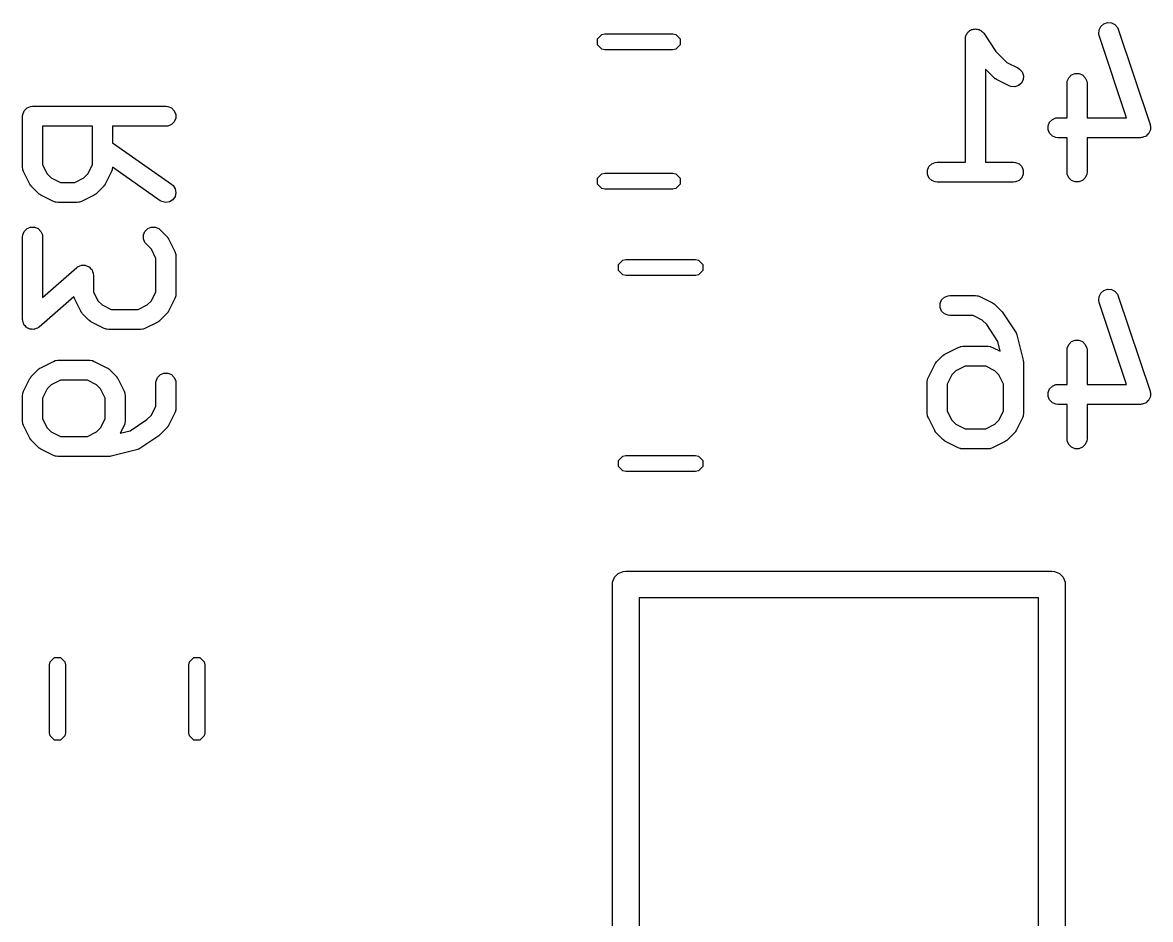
# Model space of a CAD drawing. Header units: inches. Extents: x 1.47 to 5.17, y -6.85 to -1.2.
# Drawn here: x 1.9835 to 2.3164, y -5.1992 to -4.9344 of the extents above; entities that cross this region are included whole.
import ezdxf

# ---------------------------------------------------------------- set-up
doc = ezdxf.new("R2010")
doc.units = ezdxf.units.IN
doc.header["$MEASUREMENT"] = 0
doc.layers.add('B.Silkscreen', color=31, linetype='CONTINUOUS', true_color=0xe8b2a7)

msp = doc.modelspace()

# ---------------------------------------------------------------- linework, layer by layer
at = {"layer": 'B.Silkscreen', "linetype": 'CONTINUOUS'}
for p, q in [((2.26226, -4.93753), (2.26247, -4.93732)), ((2.26247, -4.93732), (2.26263, -4.93708)), ((2.26263, -4.93708), (2.26287, -4.93692)), ((2.26287, -4.93692), (2.26308, -4.93671)), ((2.26308, -4.93671), (2.26335, -4.9366)), ((2.26335, -4.9366), (2.26359, -4.93644)), ((2.26359, -4.93644), (2.26387, -4.93638)), ((2.26387, -4.93638), (2.26414, -4.93627)), ((2.26414, -4.93627), (2.26443, -4.93627)), ((2.26443, -4.93627), (2.26472, -4.93621)), ((2.26472, -4.93621), (2.265, -4.93627)), ((2.265, -4.93627), (2.26529, -4.93627)), ((2.26529, -4.93627), (2.26556, -4.93638)), ((2.26556, -4.93638), (2.26585, -4.93644)), ((2.26585, -4.93644), (2.26609, -4.9366)), ((2.26609, -4.9366), (2.26636, -4.93671)), ((2.26636, -4.93671), (2.26656, -4.93692)), ((2.26656, -4.93692), (2.26681, -4.93708)), ((2.26681, -4.93708), (2.26717, -4.93752)), ((2.30116, -4.93766), (2.30124, -4.93651)), ((2.30124, -4.93651), (2.30175, -4.93548)), ((2.30175, -4.93548), (2.30262, -4.93473)), ((2.30262, -4.93473), (2.30372, -4.93436)), ((2.30372, -4.93436), (2.30487, -4.93444)), ((2.30487, -4.93444), (2.3059, -4.93496)), ((2.3059, -4.93496), (2.30665, -4.93583)), ((2.30665, -4.93583), (2.30689, -4.93636)), ((2.30689, -4.93636), (2.31626, -4.96448)), ((2.15314, -4.93916), (2.15442, -4.93788)), ((2.15314, -4.94096), (2.15314, -4.93916)), ((2.15442, -4.93788), (2.15533, -4.9377)), ((2.15533, -4.9377), (2.17538, -4.9377)), ((2.17538, -4.9377), (2.17629, -4.93788)), ((2.17629, -4.93788), (2.17757, -4.93916)), ((2.17757, -4.93916), (2.17757, -4.94096)), ((2.26176, -4.93916), (2.26182, -4.93859)), ((2.26176, -4.93917), (2.26176, -4.93916)), ((2.26176, -4.93916), (2.26176, -4.93916)), ((2.26176, -4.93916), (2.26176, -4.93916)), ((2.26176, -4.97558), (2.26176, -4.93917)), ((2.26182, -4.93859), (2.26193, -4.93832)), ((2.26193, -4.93832), (2.26199, -4.93803)), ((2.26199, -4.93803), (2.26215, -4.93779)), ((2.26215, -4.93779), (2.26226, -4.93753)), ((2.26717, -4.93752), (2.26717, -4.93753)), ((2.26717, -4.93753), (2.26717, -4.93753)), ((2.26717, -4.93753), (2.26717, -4.93753)), ((2.26717, -4.93753), (2.27076, -4.94291)), ((2.30129, -4.93823), (2.30116, -4.93766)), ((2.30936, -4.96246), (2.30129, -4.93823)), ((2.15442, -4.94224), (2.15314, -4.94096)), ((2.15533, -4.94242), (2.15442, -4.94224)), ((2.17538, -4.94242), (2.15533, -4.94242)), ((2.17629, -4.94224), (2.17538, -4.94242)), ((2.17757, -4.94096), (2.17629, -4.94224)), ((2.27076, -4.94291), (2.27397, -4.94611)), ((2.27397, -4.94611), (2.27729, -4.94777)), ((2.27013, -4.95063), (2.26767, -4.94817)), ((2.26767, -4.94817), (2.26767, -4.97558)), ((2.27035, -4.95081), (2.27013, -4.95063)), ((2.27729, -4.94777), (2.27778, -4.94808)), ((2.27778, -4.94808), (2.27853, -4.94895)), ((2.27853, -4.94895), (2.2789, -4.95005)), ((2.2789, -4.95005), (2.27881, -4.95119)), ((2.29182, -4.95171), (2.29226, -4.95065)), ((2.29226, -4.95065), (2.29307, -4.94983)), ((2.29307, -4.94983), (2.29414, -4.94939)), ((2.29414, -4.94939), (2.29529, -4.94939)), ((2.29529, -4.94939), (2.29635, -4.94983)), ((2.29635, -4.94983), (2.29717, -4.95065)), ((2.29717, -4.95065), (2.29761, -4.95171)), ((2.27041, -4.95087), (2.27035, -4.95081)), ((2.27049, -4.95093), (2.27041, -4.95087)), ((2.27058, -4.951), (2.27049, -4.95093)), ((2.27065, -4.95102), (2.27058, -4.951)), ((2.2709, -4.95118), (2.27065, -4.95102)), ((2.27464, -4.95306), (2.2709, -4.95118)), ((2.27519, -4.95326), (2.27464, -4.95306)), ((2.27633, -4.95334), (2.27519, -4.95326)), ((2.27743, -4.95298), (2.27633, -4.95334)), ((2.2783, -4.95223), (2.27743, -4.95298)), ((2.27881, -4.95119), (2.2783, -4.95223)), ((2.29176, -4.95229), (2.29182, -4.95171)), ((2.29176, -4.96246), (2.29176, -4.95229)), ((2.29761, -4.95171), (2.29767, -4.95229)), ((2.29767, -4.95229), (2.29767, -4.96246)), ((1.98351, -4.96146), (1.98396, -4.9604)), ((1.98396, -4.9604), (1.98477, -4.95958)), ((1.98477, -4.95958), (1.98583, -4.95914)), ((1.98583, -4.95914), (1.98641, -4.95908)), ((1.98641, -4.95908), (2.02578, -4.95908)), ((2.02578, -4.95908), (2.02636, -4.95914)), ((2.02636, -4.95914), (2.02742, -4.95958)), ((2.02742, -4.95958), (2.02824, -4.9604)), ((2.02824, -4.9604), (2.02868, -4.96146)), ((1.98346, -4.96204), (1.98351, -4.96146)), ((1.98346, -4.97703), (1.98346, -4.96204)), ((2.02824, -4.96368), (2.02742, -4.96449)), ((2.02868, -4.96261), (2.02824, -4.96368)), ((2.02868, -4.96146), (2.02868, -4.96261)), ((2.28619, -4.96484), (2.28663, -4.96377)), ((2.28663, -4.96377), (2.28745, -4.96296)), ((2.28745, -4.96296), (2.28851, -4.96252)), ((2.28851, -4.96252), (2.28909, -4.96246)), ((2.28909, -4.96246), (2.29176, -4.96246)), ((2.29767, -4.96246), (2.30936, -4.96246)), ((2.00408, -4.96499), (1.98936, -4.96499)), ((1.98936, -4.96499), (1.98936, -4.97634)), ((2.00408, -4.97634), (2.00408, -4.96499)), ((2.02578, -4.96499), (2.00999, -4.96499)), ((2.00999, -4.96499), (2.00999, -4.96987)), ((2.02636, -4.96493), (2.02578, -4.96499)), ((2.02742, -4.96449), (2.02636, -4.96493)), ((2.28619, -4.96599), (2.28619, -4.96484)), ((2.28663, -4.96705), (2.28619, -4.96599)), ((2.28745, -4.96787), (2.28663, -4.96705)), ((2.31579, -4.96722), (2.31544, -4.96753)), ((2.31584, -4.96713), (2.31579, -4.96722)), ((2.31592, -4.96705), (2.31584, -4.96713)), ((2.3161, -4.96662), (2.31592, -4.96705)), ((2.31631, -4.96619), (2.3161, -4.96662)), ((2.31626, -4.96448), (2.31633, -4.96476)), ((2.31632, -4.96609), (2.31631, -4.96619)), ((2.31636, -4.96599), (2.31632, -4.96609)), ((2.31633, -4.96476), (2.31636, -4.96484)), ((2.31636, -4.96484), (2.31636, -4.9649)), ((2.31636, -4.9649), (2.31639, -4.96504)), ((2.31639, -4.96504), (2.31636, -4.96552)), ((2.31636, -4.96552), (2.31636, -4.96599)), ((2.00999, -4.96987), (2.02747, -4.98211)), ((2.28851, -4.96831), (2.28745, -4.96787)), ((2.28909, -4.96837), (2.28851, -4.96831)), ((2.29176, -4.96837), (2.28909, -4.96837)), ((2.29176, -4.97854), (2.29176, -4.96837)), ((2.31346, -4.96837), (2.29767, -4.96837)), ((2.29767, -4.96837), (2.29767, -4.97854)), ((2.31375, -4.96834), (2.31346, -4.96837)), ((2.31383, -4.96834), (2.31375, -4.96834)), ((2.31389, -4.96832), (2.31383, -4.96834)), ((2.31404, -4.96831), (2.31389, -4.96832)), ((2.31447, -4.96813), (2.31404, -4.96831)), ((2.31492, -4.96798), (2.31447, -4.96813)), ((2.315, -4.96791), (2.31492, -4.96798)), ((2.3151, -4.96787), (2.315, -4.96791)), ((2.31544, -4.96753), (2.3151, -4.96787)), ((1.98351, -4.97761), (1.98346, -4.97703)), ((1.98936, -4.97634), (1.99071, -4.97903)), ((2.00273, -4.97903), (2.00408, -4.97634)), ((2.00998, -4.97708), (2.00993, -4.97761)), ((2.02409, -4.98695), (2.00998, -4.97708)), ((2.25057, -4.97796), (2.25101, -4.9769)), ((2.25101, -4.9769), (2.25183, -4.97608)), ((2.25183, -4.97608), (2.25289, -4.97564)), ((2.25289, -4.97564), (2.25347, -4.97558)), ((2.25347, -4.97558), (2.26176, -4.97558)), ((2.26767, -4.97558), (2.27597, -4.97558)), ((2.27597, -4.97558), (2.27654, -4.97564)), ((2.27654, -4.97564), (2.27761, -4.97608)), ((2.27761, -4.97608), (2.27842, -4.9769)), ((2.27842, -4.9769), (2.27886, -4.97796)), ((1.98355, -4.97771), (1.98351, -4.97761)), ((1.98356, -4.97781), (1.98355, -4.97771)), ((1.98377, -4.97835), (1.98356, -4.97781)), ((1.98564, -4.9821), (1.98377, -4.97835)), ((1.99071, -4.97903), (1.99191, -4.98023)), ((1.99191, -4.98023), (1.99461, -4.98158)), ((1.99884, -4.98158), (2.00153, -4.98023)), ((2.00153, -4.98023), (2.00273, -4.97903)), ((2.00967, -4.97835), (2.0078, -4.9821)), ((2.00988, -4.97781), (2.00967, -4.97835)), ((2.00989, -4.97771), (2.00988, -4.97781)), ((2.00993, -4.97761), (2.00989, -4.97771)), ((2.15314, -4.9803), (2.15442, -4.97902)), ((2.15314, -4.9821), (2.15314, -4.9803)), ((2.15442, -4.97902), (2.15533, -4.97884)), ((2.15533, -4.97884), (2.17538, -4.97884)), ((2.17538, -4.97884), (2.17629, -4.97902)), ((2.17629, -4.97902), (2.17757, -4.9803)), ((2.17757, -4.9803), (2.17757, -4.9821)), ((2.25057, -4.97911), (2.25057, -4.97796)), ((2.25101, -4.98018), (2.25057, -4.97911)), ((2.25183, -4.98099), (2.25101, -4.98018)), ((2.27842, -4.98018), (2.27761, -4.98099)), ((2.27886, -4.97911), (2.27842, -4.98018)), ((2.27886, -4.97796), (2.27886, -4.97911)), ((2.29182, -4.97911), (2.29176, -4.97854)), ((2.29226, -4.98018), (2.29182, -4.97911)), ((2.29307, -4.98099), (2.29226, -4.98018)), ((2.29717, -4.98018), (2.29635, -4.98099)), ((2.29761, -4.97911), (2.29717, -4.98018)), ((2.29767, -4.97854), (2.29761, -4.97911)), ((1.9858, -4.98235), (1.98564, -4.9821)), ((1.98583, -4.98242), (1.9858, -4.98235)), ((1.9859, -4.98251), (1.98583, -4.98242)), ((1.98595, -4.98259), (1.9859, -4.98251)), ((1.98601, -4.98265), (1.98595, -4.98259)), ((1.9862, -4.98287), (1.98601, -4.98265)), ((1.98807, -4.98475), (1.9862, -4.98287)), ((1.99461, -4.98158), (1.99884, -4.98158)), ((2.00725, -4.98287), (2.00537, -4.98475)), ((2.00743, -4.98265), (2.00725, -4.98287)), ((2.00749, -4.98259), (2.00743, -4.98265)), ((2.00755, -4.98251), (2.00749, -4.98259)), ((2.00761, -4.98242), (2.00755, -4.98251)), ((2.00764, -4.98235), (2.00761, -4.98242)), ((2.0078, -4.9821), (2.00764, -4.98235)), ((2.02747, -4.98211), (2.02791, -4.98249)), ((2.02791, -4.98249), (2.02853, -4.98346)), ((2.02853, -4.98346), (2.02873, -4.9846)), ((2.15442, -4.98338), (2.15314, -4.9821)), ((2.15533, -4.98356), (2.15442, -4.98338)), ((2.17538, -4.98356), (2.15533, -4.98356)), ((2.17629, -4.98338), (2.17538, -4.98356)), ((2.17757, -4.9821), (2.17629, -4.98338)), ((2.25289, -4.98143), (2.25183, -4.98099)), ((2.25347, -4.98149), (2.25289, -4.98143)), ((2.27597, -4.98149), (2.25347, -4.98149)), ((2.27654, -4.98143), (2.27597, -4.98149)), ((2.27761, -4.98099), (2.27654, -4.98143)), ((2.29414, -4.98143), (2.29307, -4.98099)), ((2.29529, -4.98143), (2.29414, -4.98143)), ((2.29635, -4.98099), (2.29529, -4.98143)), ((1.9883, -4.98493), (1.98807, -4.98475)), ((1.98835, -4.98499), (1.9883, -4.98493)), ((1.98844, -4.98505), (1.98835, -4.98499)), ((1.98852, -4.98511), (1.98844, -4.98505)), ((1.98859, -4.98514), (1.98852, -4.98511)), ((1.98884, -4.9853), (1.98859, -4.98514)), ((1.99259, -4.98717), (1.98884, -4.9853)), ((1.99313, -4.98738), (1.99259, -4.98717)), ((2.00085, -4.98717), (2.00031, -4.98738)), ((2.0046, -4.9853), (2.00085, -4.98717)), ((2.00485, -4.98514), (2.0046, -4.9853)), ((2.00492, -4.98511), (2.00485, -4.98514)), ((2.005, -4.98505), (2.00492, -4.98511)), ((2.00509, -4.98499), (2.005, -4.98505)), ((2.00514, -4.98493), (2.00509, -4.98499)), ((2.00537, -4.98475), (2.00514, -4.98493)), ((2.02459, -4.98724), (2.02409, -4.98695)), ((2.02572, -4.98749), (2.02459, -4.98724)), ((2.02685, -4.98728), (2.02572, -4.98749)), ((2.02782, -4.98667), (2.02685, -4.98728)), ((2.02848, -4.98572), (2.02782, -4.98667)), ((2.02873, -4.9846), (2.02848, -4.98572)), ((1.99324, -4.98739), (1.99313, -4.98738)), ((1.99333, -4.98743), (1.99324, -4.98739)), ((1.99391, -4.98749), (1.99333, -4.98743)), ((1.99953, -4.98749), (1.99391, -4.98749)), ((2.00011, -4.98743), (1.99953, -4.98749)), ((2.00021, -4.98739), (2.00011, -4.98743)), ((2.00031, -4.98738), (2.00021, -4.98739)), ((1.98346, -4.99766), (1.98351, -4.99708)), ((1.98351, -4.99708), (1.98396, -4.99602)), ((1.98396, -4.99602), (1.98477, -4.9952)), ((1.98477, -4.9952), (1.98583, -4.99476)), ((1.98583, -4.99476), (1.98699, -4.99476)), ((1.98699, -4.99476), (1.98805, -4.9952)), ((1.98805, -4.9952), (1.98887, -4.99602)), ((1.98887, -4.99602), (1.98931, -4.99708)), ((1.98931, -4.99708), (1.98936, -4.99766)), ((2.01913, -4.99708), (2.01958, -4.99602)), ((2.01913, -4.99823), (2.01913, -4.99708)), ((2.01958, -4.99602), (2.02039, -4.9952)), ((2.02039, -4.9952), (2.02145, -4.99476)), ((2.02145, -4.99476), (2.02261, -4.99476)), ((2.02261, -4.99476), (2.02367, -4.9952)), ((2.02367, -4.9952), (2.02412, -4.99557)), ((2.02412, -4.99557), (2.02599, -4.99744)), ((1.98346, -5.02203), (1.98346, -4.99766)), ((1.98936, -4.99766), (1.98936, -5.01552)), ((2.01958, -4.9993), (2.01913, -4.99823)), ((2.01994, -4.99974), (2.01958, -4.9993)), ((2.02148, -5.00128), (2.01994, -4.99974)), ((2.02599, -4.99744), (2.02618, -4.99767)), ((2.02618, -4.99767), (2.02624, -4.99772)), ((2.02624, -4.99772), (2.02629, -4.99781)), ((2.02629, -4.99781), (2.02636, -4.99789)), ((2.02636, -4.99789), (2.02639, -4.99796)), ((2.02639, -4.99796), (2.02655, -4.99821)), ((2.02655, -4.99821), (2.02842, -5.00196)), ((2.02283, -5.00398), (2.02148, -5.00128)), ((2.02283, -5.01383), (2.02283, -5.00398)), ((2.02842, -5.00196), (2.02863, -5.0025)), ((2.02863, -5.0025), (2.02864, -5.00261)), ((2.02864, -5.00261), (2.02868, -5.0027)), ((2.02868, -5.0027), (2.02873, -5.00328)), ((2.02873, -5.00328), (2.02873, -5.01453)), ((1.98936, -5.01552), (1.99946, -5.00668)), ((1.99946, -5.00668), (1.99971, -5.0065)), ((1.99971, -5.0065), (1.99977, -5.00645)), ((1.99977, -5.00645), (1.99982, -5.00643)), ((1.99982, -5.00643), (1.99993, -5.00635)), ((1.99993, -5.00635), (2.00039, -5.00619)), ((2.00039, -5.00619), (2.00083, -5.00601)), ((2.00083, -5.00601), (2.00093, -5.00601)), ((2.00093, -5.00601), (2.00103, -5.00598)), ((2.00103, -5.00598), (2.0015, -5.00601)), ((2.0015, -5.00601), (2.00198, -5.00601)), ((2.00198, -5.00601), (2.00208, -5.00605)), ((2.00208, -5.00605), (2.00218, -5.00605)), ((2.00218, -5.00605), (2.00261, -5.00627)), ((2.00261, -5.00627), (2.00305, -5.00645)), ((2.00305, -5.00645), (2.00312, -5.00652)), ((2.00312, -5.00652), (2.00321, -5.00656)), ((2.00321, -5.00656), (2.00352, -5.00693)), ((2.00352, -5.00693), (2.00386, -5.00726)), ((2.00386, -5.00726), (2.0039, -5.00736)), ((2.15934, -5.00579), (2.16062, -5.00451)), ((2.15934, -5.0076), (2.15934, -5.00579)), ((2.16062, -5.00451), (2.16153, -5.00433)), ((2.16153, -5.00433), (2.1821, -5.00433)), ((2.1821, -5.00433), (2.183, -5.00451)), ((2.183, -5.00451), (2.18428, -5.00579)), ((2.18428, -5.00579), (2.18428, -5.0076)), ((2.0039, -5.00736), (2.00397, -5.00743)), ((2.00397, -5.00743), (2.00412, -5.00789)), ((2.00412, -5.00789), (2.0043, -5.00833)), ((2.0043, -5.00833), (2.00432, -5.00847)), ((2.00432, -5.00847), (2.00434, -5.00852)), ((2.00434, -5.00852), (2.00433, -5.0086)), ((2.00433, -5.0086), (2.00436, -5.00891)), ((2.00436, -5.00891), (2.00436, -5.01383)), ((2.16062, -5.00888), (2.15934, -5.0076)), ((2.16153, -5.00906), (2.16062, -5.00888)), ((2.1821, -5.00906), (2.16153, -5.00906)), ((2.183, -5.00888), (2.1821, -5.00906)), ((2.18428, -5.0076), (2.183, -5.00888)), ((2.00436, -5.01383), (2.00571, -5.01653)), ((2.02148, -5.01653), (2.02283, -5.01383)), ((2.30175, -5.01422), (2.30262, -5.01347)), ((2.30262, -5.01347), (2.30372, -5.0131)), ((2.30372, -5.0131), (2.30487, -5.01318)), ((2.30487, -5.01318), (2.3059, -5.0137)), ((2.3059, -5.0137), (2.30665, -5.01457)), ((1.99856, -5.01532), (1.98835, -5.02425)), ((1.99877, -5.01585), (1.99856, -5.01532)), ((2.00064, -5.0196), (1.99877, -5.01585)), ((2.00571, -5.01653), (2.00691, -5.01773)), ((2.02028, -5.01773), (2.02148, -5.01653)), ((2.02842, -5.01585), (2.02655, -5.0196)), ((2.02863, -5.01531), (2.02842, -5.01585)), ((2.02864, -5.0152), (2.02863, -5.01531)), ((2.02868, -5.01511), (2.02864, -5.0152)), ((2.02873, -5.01453), (2.02868, -5.01511)), ((2.25432, -5.01733), (2.25476, -5.01627)), ((2.25476, -5.01627), (2.25558, -5.01545)), ((2.25558, -5.01545), (2.25664, -5.01501)), ((2.25664, -5.01501), (2.25722, -5.01495)), ((2.25722, -5.01495), (2.26472, -5.01495)), ((2.26472, -5.01495), (2.26529, -5.01501)), ((2.26529, -5.01501), (2.26539, -5.01505)), ((2.26539, -5.01505), (2.2655, -5.01506)), ((2.2655, -5.01506), (2.26604, -5.01527)), ((2.26604, -5.01527), (2.26979, -5.01714)), ((2.26979, -5.01714), (2.27003, -5.0173)), ((2.27003, -5.0173), (2.27011, -5.01733)), ((2.30116, -5.0164), (2.30124, -5.01525)), ((2.30129, -5.01697), (2.30116, -5.0164)), ((2.30124, -5.01525), (2.30175, -5.01422)), ((2.30936, -5.0412), (2.30129, -5.01697)), ((2.30665, -5.01457), (2.30689, -5.0151)), ((2.30689, -5.0151), (2.31626, -5.04322)), ((2.0008, -5.01985), (2.00064, -5.0196)), ((2.00083, -5.01992), (2.0008, -5.01985)), ((2.00089, -5.02), (2.00083, -5.01992)), ((2.00095, -5.02009), (2.00089, -5.02)), ((2.00101, -5.02014), (2.00095, -5.02009)), ((2.0012, -5.02037), (2.00101, -5.02014)), ((2.00307, -5.02224), (2.0012, -5.02037)), ((2.00691, -5.01773), (2.0096, -5.01908)), ((2.0096, -5.01908), (2.01758, -5.01908)), ((2.01758, -5.01908), (2.02028, -5.01773)), ((2.02599, -5.02037), (2.02412, -5.02224)), ((2.02618, -5.02014), (2.02599, -5.02037)), ((2.02624, -5.02009), (2.02618, -5.02014)), ((2.02629, -5.02), (2.02624, -5.02009)), ((2.02636, -5.01992), (2.02629, -5.02)), ((2.02639, -5.01985), (2.02636, -5.01992)), ((2.02655, -5.0196), (2.02639, -5.01985)), ((2.25432, -5.01848), (2.25432, -5.01733)), ((2.25476, -5.01955), (2.25432, -5.01848)), ((2.25558, -5.02036), (2.25476, -5.01955)), ((2.25664, -5.0208), (2.25558, -5.02036)), ((2.27011, -5.01733), (2.27019, -5.01739)), ((2.27019, -5.01739), (2.27028, -5.01745)), ((2.27028, -5.01745), (2.27033, -5.01751)), ((2.27033, -5.01751), (2.27055, -5.01769)), ((2.27055, -5.01769), (2.27243, -5.01957)), ((2.27243, -5.01957), (2.27243, -5.01957)), ((2.27243, -5.01957), (2.27243, -5.01957)), ((2.27243, -5.01957), (2.27262, -5.0198)), ((2.27262, -5.0198), (2.2728, -5.02002)), ((2.2728, -5.02002), (2.2728, -5.02002)), ((2.2728, -5.02002), (2.2728, -5.02002)), ((2.2728, -5.02002), (2.27655, -5.02564)), ((1.98349, -5.02233), (1.98346, -5.02203)), ((1.98348, -5.02241), (1.98349, -5.02233)), ((1.9835, -5.02246), (1.98348, -5.02241)), ((1.98351, -5.0226), (1.9835, -5.02246)), ((1.9837, -5.02305), (1.98351, -5.0226)), ((1.98385, -5.0235), (1.9837, -5.02305)), ((1.98392, -5.02358), (1.98385, -5.0235)), ((1.98396, -5.02367), (1.98392, -5.02358)), ((1.98429, -5.02401), (1.98396, -5.02367)), ((2.0033, -5.02243), (2.00307, -5.02224)), ((2.00335, -5.02249), (2.0033, -5.02243)), ((2.00344, -5.02254), (2.00335, -5.02249)), ((2.00352, -5.02261), (2.00344, -5.02254)), ((2.00359, -5.02264), (2.00352, -5.02261)), ((2.00384, -5.02279), (2.00359, -5.02264)), ((2.00759, -5.02467), (2.00384, -5.02279)), ((2.02335, -5.02279), (2.0196, -5.02467)), ((2.0236, -5.02264), (2.02335, -5.02279)), ((2.02367, -5.02261), (2.0236, -5.02264)), ((2.02375, -5.02254), (2.02367, -5.02261)), ((2.02384, -5.02249), (2.02375, -5.02254)), ((2.02389, -5.02243), (2.02384, -5.02249)), ((2.02412, -5.02224), (2.02389, -5.02243)), ((2.25722, -5.02086), (2.25664, -5.0208)), ((2.26402, -5.02086), (2.25722, -5.02086)), ((2.26672, -5.02221), (2.26402, -5.02086)), ((2.26805, -5.02354), (2.26672, -5.02221)), ((2.27135, -5.02849), (2.26805, -5.02354)), ((1.98461, -5.02437), (1.98429, -5.02401)), ((1.9847, -5.02441), (1.98461, -5.02437)), ((1.98477, -5.02448), (1.9847, -5.02441)), ((1.98521, -5.02467), (1.98477, -5.02448)), ((1.98564, -5.02488), (1.98521, -5.02467)), ((1.98574, -5.02489), (1.98564, -5.02488)), ((1.98583, -5.02492), (1.98574, -5.02489)), ((1.98631, -5.02492), (1.98583, -5.02492)), ((1.98679, -5.02496), (1.98631, -5.02492)), ((1.98689, -5.02492), (1.98679, -5.02496)), ((1.98699, -5.02492), (1.98689, -5.02492)), ((1.98743, -5.02474), (1.98699, -5.02492)), ((1.98788, -5.02459), (1.98743, -5.02474)), ((1.988, -5.02451), (1.98788, -5.02459)), ((1.98805, -5.02448), (1.988, -5.02451)), ((1.98811, -5.02443), (1.98805, -5.02448)), ((1.98835, -5.02425), (1.98811, -5.02443)), ((2.00813, -5.02488), (2.00759, -5.02467)), ((2.00823, -5.02488), (2.00813, -5.02488)), ((2.00833, -5.02492), (2.00823, -5.02488)), ((2.00891, -5.02498), (2.00833, -5.02492)), ((2.01828, -5.02498), (2.00891, -5.02498)), ((2.01886, -5.02492), (2.01828, -5.02498)), ((2.01896, -5.02488), (2.01886, -5.02492)), ((2.01906, -5.02488), (2.01896, -5.02488)), ((2.0196, -5.02467), (2.01906, -5.02488)), ((2.27655, -5.02564), (2.27672, -5.02596)), ((2.27672, -5.02596), (2.27676, -5.02602)), ((2.27676, -5.02602), (2.27679, -5.02609)), ((2.27679, -5.02609), (2.27682, -5.02615)), ((2.27682, -5.02615), (2.27683, -5.02622)), ((2.27683, -5.02622), (2.27696, -5.02656)), ((2.27696, -5.02656), (2.27883, -5.03406)), ((2.2559, -5.03214), (2.25965, -5.03026)), ((2.25965, -5.03026), (2.26019, -5.03006)), ((2.26019, -5.03006), (2.26029, -5.03005)), ((2.26029, -5.03005), (2.26039, -5.03001)), ((2.26039, -5.03001), (2.26097, -5.02995)), ((2.26097, -5.02995), (2.26847, -5.02995)), ((2.26847, -5.02995), (2.26904, -5.03001)), ((2.26904, -5.03001), (2.26914, -5.03005)), ((2.26914, -5.03005), (2.26925, -5.03006)), ((2.26925, -5.03006), (2.26979, -5.03026)), ((2.26979, -5.03026), (2.27208, -5.03141)), ((2.27208, -5.03141), (2.27135, -5.02849)), ((2.29176, -5.03103), (2.29182, -5.03045)), ((2.29182, -5.03045), (2.29226, -5.02939)), ((2.29226, -5.02939), (2.29307, -5.02857)), ((2.29307, -5.02857), (2.29414, -5.02813)), ((2.29414, -5.02813), (2.29529, -5.02813)), ((2.29529, -5.02813), (2.29635, -5.02857)), ((2.29635, -5.02857), (2.29717, -5.02939)), ((2.29717, -5.02939), (2.29761, -5.03045)), ((2.29761, -5.03045), (2.29767, -5.03103)), ((2.25326, -5.03457), (2.25513, -5.03269)), ((2.25513, -5.03269), (2.25536, -5.03251)), ((2.25536, -5.03251), (2.25541, -5.03245)), ((2.25541, -5.03245), (2.2555, -5.03239)), ((2.2555, -5.03239), (2.25558, -5.03232)), ((2.25558, -5.03232), (2.25565, -5.03229)), ((2.25565, -5.03229), (2.2559, -5.03214)), ((2.29176, -5.0412), (2.29176, -5.03103)), ((2.29767, -5.03103), (2.29767, -5.0412)), ((1.9862, -5.03869), (1.98807, -5.03681)), ((1.98807, -5.03681), (1.9883, -5.03663)), ((1.9883, -5.03663), (1.98835, -5.03657)), ((1.98835, -5.03657), (1.98844, -5.03651)), ((1.98844, -5.03651), (1.98852, -5.03645)), ((1.98852, -5.03645), (1.98859, -5.03642)), ((1.98859, -5.03642), (1.98884, -5.03626)), ((1.98884, -5.03626), (1.99259, -5.03439)), ((1.99259, -5.03439), (1.99313, -5.03418)), ((1.99313, -5.03418), (1.99324, -5.03417)), ((1.99324, -5.03417), (1.99333, -5.03413)), ((1.99333, -5.03413), (1.99391, -5.03407)), ((1.99391, -5.03407), (2.00328, -5.03407)), ((2.00328, -5.03407), (2.00386, -5.03413)), ((2.00386, -5.03413), (2.00396, -5.03417)), ((2.00396, -5.03417), (2.00406, -5.03418)), ((2.00406, -5.03418), (2.0046, -5.03439)), ((2.0046, -5.03439), (2.00835, -5.03626)), ((2.00835, -5.03626), (2.0086, -5.03642)), ((2.0086, -5.03642), (2.00867, -5.03645)), ((2.00867, -5.03645), (2.00875, -5.03651)), ((2.00875, -5.03651), (2.00884, -5.03657)), ((2.00884, -5.03657), (2.00889, -5.03663)), ((2.00889, -5.03663), (2.00912, -5.03681)), ((2.00912, -5.03681), (2.011, -5.03869)), ((2.25083, -5.03908), (2.2527, -5.03533)), ((2.2527, -5.03533), (2.25286, -5.03509)), ((2.25286, -5.03509), (2.25289, -5.03501)), ((2.25289, -5.03501), (2.25295, -5.03493)), ((2.25295, -5.03493), (2.25301, -5.03484)), ((2.25301, -5.03484), (2.25307, -5.03479)), ((2.25307, -5.03479), (2.25326, -5.03457)), ((2.25897, -5.03721), (2.25777, -5.0384)), ((2.26166, -5.03586), (2.25897, -5.03721)), ((2.26777, -5.03586), (2.26166, -5.03586)), ((2.27047, -5.03721), (2.26777, -5.03586)), ((2.27166, -5.0384), (2.27047, -5.03721)), ((2.27883, -5.03406), (2.27884, -5.03416)), ((2.27884, -5.03416), (2.27886, -5.0342)), ((2.27886, -5.0342), (2.27888, -5.03442)), ((2.27888, -5.03442), (2.27891, -5.03464)), ((2.27891, -5.03464), (2.27891, -5.03468)), ((2.27891, -5.03468), (2.27892, -5.03478)), ((2.27892, -5.03478), (2.27892, -5.04978)), ((1.98377, -5.04321), (1.98564, -5.03946)), ((1.98564, -5.03946), (1.9858, -5.03921)), ((1.9858, -5.03921), (1.98583, -5.03914)), ((1.98583, -5.03914), (1.9859, -5.03905)), ((1.9859, -5.03905), (1.98595, -5.03897)), ((1.98595, -5.03897), (1.98601, -5.03891)), ((1.98601, -5.03891), (1.9862, -5.03869)), ((1.99461, -5.03998), (1.99191, -5.04133)), ((2.00259, -5.03998), (1.99461, -5.03998)), ((2.00528, -5.04133), (2.00259, -5.03998)), ((2.011, -5.03869), (2.01118, -5.03891)), ((2.01118, -5.03891), (2.01124, -5.03897)), ((2.01124, -5.03897), (2.0113, -5.03905)), ((2.0113, -5.03905), (2.01136, -5.03914)), ((2.01136, -5.03914), (2.01139, -5.03921)), ((2.01139, -5.03921), (2.01155, -5.03946)), ((2.01155, -5.03946), (2.01342, -5.04321)), ((2.02283, -5.04078), (2.02288, -5.0402)), ((2.02288, -5.0402), (2.02333, -5.03914)), ((2.02333, -5.03914), (2.02414, -5.03832)), ((2.02414, -5.03832), (2.0252, -5.03788)), ((2.0252, -5.03788), (2.02636, -5.03788)), ((2.02636, -5.03788), (2.02742, -5.03832)), ((2.02742, -5.03832), (2.02824, -5.03914)), ((2.02824, -5.03914), (2.02868, -5.0402)), ((2.02868, -5.0402), (2.02873, -5.04078)), ((2.25052, -5.0404), (2.25057, -5.03983)), ((2.25052, -5.04978), (2.25052, -5.0404)), ((2.25057, -5.03983), (2.25061, -5.03973)), ((2.25061, -5.03973), (2.25062, -5.03962)), ((2.25062, -5.03962), (2.25083, -5.03908)), ((2.25777, -5.0384), (2.25642, -5.0411)), ((2.27301, -5.0411), (2.27166, -5.0384)), ((1.98351, -5.04395), (1.98355, -5.04385)), ((1.98355, -5.04385), (1.98356, -5.04375)), ((1.98356, -5.04375), (1.98377, -5.04321)), ((1.99071, -5.04253), (1.98936, -5.04522)), ((1.99191, -5.04133), (1.99071, -5.04253)), ((2.00648, -5.04253), (2.00528, -5.04133)), ((2.00783, -5.04522), (2.00648, -5.04253)), ((2.01342, -5.04321), (2.01363, -5.04375)), ((2.01363, -5.04375), (2.01364, -5.04385)), ((2.01364, -5.04385), (2.01368, -5.04395)), ((2.02283, -5.04758), (2.02283, -5.04078)), ((2.02873, -5.04078), (2.02873, -5.04828)), ((2.25642, -5.0411), (2.25642, -5.04908)), ((2.27301, -5.04908), (2.27301, -5.0411)), ((2.28619, -5.04358), (2.28663, -5.04251)), ((2.28619, -5.04473), (2.28619, -5.04358)), ((2.28663, -5.04251), (2.28745, -5.0417)), ((2.28745, -5.0417), (2.28851, -5.04126)), ((2.28851, -5.04126), (2.28909, -5.0412)), ((2.28909, -5.0412), (2.29176, -5.0412)), ((2.29767, -5.0412), (2.30936, -5.0412)), ((2.31626, -5.04322), (2.31633, -5.0435)), ((2.31633, -5.0435), (2.31636, -5.04358)), ((2.31636, -5.04358), (2.31636, -5.04364)), ((2.31636, -5.04364), (2.31639, -5.04378)), ((2.31639, -5.04378), (2.31636, -5.04426)), ((1.98346, -5.04453), (1.98351, -5.04395)), ((1.98346, -5.05202), (1.98346, -5.04453)), ((1.98936, -5.04522), (1.98936, -5.05133)), ((2.00783, -5.05133), (2.00783, -5.04522)), ((2.01368, -5.04395), (2.01373, -5.04453)), ((2.01373, -5.04453), (2.01373, -5.05202)), ((2.28663, -5.04579), (2.28619, -5.04473)), ((2.28745, -5.04661), (2.28663, -5.04579)), ((2.28851, -5.04705), (2.28745, -5.04661)), ((2.28909, -5.04711), (2.28851, -5.04705)), ((2.29176, -5.04711), (2.28909, -5.04711)), ((2.29176, -5.05728), (2.29176, -5.04711)), ((2.31346, -5.04711), (2.29767, -5.04711)), ((2.29767, -5.04711), (2.29767, -5.05728)), ((2.31375, -5.04708), (2.31346, -5.04711)), ((2.31383, -5.04708), (2.31375, -5.04708)), ((2.31389, -5.04706), (2.31383, -5.04708)), ((2.31404, -5.04705), (2.31389, -5.04706)), ((2.31447, -5.04687), (2.31404, -5.04705)), ((2.31492, -5.04672), (2.31447, -5.04687)), ((2.315, -5.04665), (2.31492, -5.04672)), ((2.3151, -5.04661), (2.315, -5.04665)), ((2.31544, -5.04627), (2.3151, -5.04661)), ((2.31579, -5.04596), (2.31544, -5.04627)), ((2.31584, -5.04587), (2.31579, -5.04596)), ((2.31592, -5.04579), (2.31584, -5.04587)), ((2.3161, -5.04536), (2.31592, -5.04579)), ((2.31631, -5.04493), (2.3161, -5.04536)), ((2.31632, -5.04483), (2.31631, -5.04493)), ((2.31636, -5.04473), (2.31632, -5.04483)), ((2.31636, -5.04426), (2.31636, -5.04473)), ((2.02015, -5.0516), (2.02148, -5.05028)), ((2.02148, -5.05028), (2.02283, -5.04758)), ((2.02842, -5.0496), (2.02655, -5.05335)), ((2.02863, -5.04906), (2.02842, -5.0496)), ((2.02864, -5.04895), (2.02863, -5.04906)), ((2.02868, -5.04885), (2.02864, -5.04895)), ((2.02873, -5.04828), (2.02868, -5.04885)), ((2.25057, -5.05035), (2.25052, -5.04978)), ((2.25061, -5.05045), (2.25057, -5.05035)), ((2.25062, -5.05056), (2.25061, -5.05045)), ((2.25083, -5.0511), (2.25062, -5.05056)), ((2.25642, -5.04908), (2.25777, -5.05178)), ((2.27166, -5.05178), (2.27301, -5.04908)), ((2.27881, -5.05056), (2.27861, -5.0511)), ((2.27882, -5.05045), (2.27881, -5.05056)), ((2.27886, -5.05035), (2.27882, -5.05045)), ((2.27892, -5.04978), (2.27886, -5.05035)), ((1.98351, -5.0526), (1.98346, -5.05202)), ((1.98355, -5.0527), (1.98351, -5.0526)), ((1.98356, -5.0528), (1.98355, -5.0527)), ((1.98377, -5.05335), (1.98356, -5.0528)), ((1.98564, -5.05709), (1.98377, -5.05335)), ((1.98936, -5.05133), (1.99071, -5.05403)), ((2.00648, -5.05403), (2.00783, -5.05133)), ((2.01342, -5.05335), (2.01228, -5.05564)), ((2.01363, -5.0528), (2.01342, -5.05335)), ((2.01364, -5.0527), (2.01363, -5.0528)), ((2.01368, -5.0526), (2.01364, -5.0527)), ((2.01373, -5.05202), (2.01368, -5.0526)), ((2.01519, -5.05491), (2.02015, -5.0516)), ((2.02618, -5.05389), (2.02599, -5.05411)), ((2.02624, -5.05384), (2.02618, -5.05389)), ((2.02629, -5.05375), (2.02624, -5.05384)), ((2.02636, -5.05367), (2.02629, -5.05375)), ((2.02639, -5.05359), (2.02636, -5.05367)), ((2.02655, -5.05335), (2.02639, -5.05359)), ((2.2527, -5.05485), (2.25083, -5.0511)), ((2.25777, -5.05178), (2.25897, -5.05297)), ((2.25897, -5.05297), (2.26166, -5.05432)), ((2.26777, -5.05432), (2.27047, -5.05297)), ((2.27047, -5.05297), (2.27166, -5.05178)), ((2.27861, -5.0511), (2.27673, -5.05485)), ((1.9858, -5.05734), (1.98564, -5.05709)), ((1.99071, -5.05403), (1.99191, -5.05522)), ((1.99191, -5.05522), (1.99461, -5.05657)), ((1.99461, -5.05657), (2.00259, -5.05657)), ((2.00259, -5.05657), (2.00528, -5.05522)), ((2.00528, -5.05522), (2.00648, -5.05403)), ((2.01228, -5.05564), (2.01519, -5.05491)), ((2.02367, -5.05636), (2.01804, -5.06011)), ((2.02389, -5.05617), (2.02367, -5.05635)), ((2.02367, -5.05635), (2.02367, -5.05635)), ((2.02367, -5.05635), (2.02367, -5.05636)), ((2.02412, -5.05599), (2.02389, -5.05617)), ((2.02599, -5.05411), (2.02412, -5.05599)), ((2.02412, -5.05599), (2.02412, -5.05599)), ((2.02412, -5.05599), (2.02412, -5.05599)), ((2.25286, -5.0551), (2.2527, -5.05485)), ((2.25289, -5.05517), (2.25286, -5.0551)), ((2.25295, -5.05525), (2.25289, -5.05517)), ((2.25301, -5.05534), (2.25295, -5.05525)), ((2.25307, -5.05539), (2.25301, -5.05534)), ((2.25326, -5.05561), (2.25307, -5.05539)), ((2.25513, -5.05749), (2.25326, -5.05561)), ((2.26166, -5.05432), (2.26777, -5.05432)), ((2.27618, -5.05561), (2.2743, -5.05749)), ((2.27636, -5.05539), (2.27618, -5.05561)), ((2.27642, -5.05534), (2.27636, -5.05539)), ((2.27648, -5.05525), (2.27642, -5.05534)), ((2.27655, -5.05517), (2.27648, -5.05525)), ((2.27658, -5.0551), (2.27655, -5.05517)), ((2.27673, -5.05485), (2.27658, -5.0551)), ((1.98583, -5.05741), (1.9858, -5.05734)), ((1.9859, -5.0575), (1.98583, -5.05741)), ((1.98595, -5.05758), (1.9859, -5.0575)), ((1.98601, -5.05764), (1.98595, -5.05758)), ((1.9862, -5.05786), (1.98601, -5.05764)), ((1.98807, -5.05974), (1.9862, -5.05786)), ((1.9883, -5.05992), (1.98807, -5.05974)), ((1.98835, -5.05998), (1.9883, -5.05992)), ((1.98844, -5.06004), (1.98835, -5.05998)), ((1.98852, -5.0601), (1.98844, -5.06004)), ((1.98859, -5.06013), (1.98852, -5.0601)), ((1.98884, -5.06029), (1.98859, -5.06013)), ((1.99259, -5.06216), (1.98884, -5.06029)), ((2.01712, -5.06051), (2.00962, -5.06239)), ((2.01746, -5.06039), (2.01712, -5.06051)), ((2.01753, -5.06038), (2.01746, -5.06039)), ((2.0176, -5.06034), (2.01753, -5.06038)), ((2.01767, -5.06032), (2.0176, -5.06034)), ((2.01773, -5.06028), (2.01767, -5.06032)), ((2.01804, -5.06011), (2.01773, -5.06028)), ((2.25536, -5.05768), (2.25513, -5.05749)), ((2.25541, -5.05773), (2.25536, -5.05768)), ((2.2555, -5.05779), (2.25541, -5.05773)), ((2.25558, -5.05786), (2.2555, -5.05779)), ((2.25565, -5.05789), (2.25558, -5.05786)), ((2.2559, -5.05804), (2.25565, -5.05789)), ((2.25965, -5.05992), (2.2559, -5.05804)), ((2.26019, -5.06012), (2.25965, -5.05992)), ((2.26029, -5.06013), (2.26019, -5.06012)), ((2.26039, -5.06017), (2.26029, -5.06013)), ((2.26097, -5.06023), (2.26039, -5.06017)), ((2.26847, -5.06023), (2.26097, -5.06023)), ((2.26904, -5.06017), (2.26847, -5.06023)), ((2.26914, -5.06013), (2.26904, -5.06017)), ((2.26925, -5.06012), (2.26914, -5.06013)), ((2.26979, -5.05992), (2.26925, -5.06012)), ((2.27354, -5.05804), (2.26979, -5.05992)), ((2.27378, -5.05789), (2.27354, -5.05804)), ((2.27386, -5.05786), (2.27378, -5.05789)), ((2.27394, -5.05779), (2.27386, -5.05786)), ((2.27403, -5.05773), (2.27394, -5.05779)), ((2.27408, -5.05768), (2.27403, -5.05773)), ((2.2743, -5.05749), (2.27408, -5.05768)), ((2.29182, -5.05785), (2.29176, -5.05728)), ((2.29226, -5.05892), (2.29182, -5.05785)), ((2.29307, -5.05973), (2.29226, -5.05892)), ((2.29414, -5.06017), (2.29307, -5.05973)), ((2.29529, -5.06017), (2.29414, -5.06017)), ((2.29635, -5.05973), (2.29529, -5.06017)), ((2.29717, -5.05892), (2.29635, -5.05973)), ((2.29761, -5.05785), (2.29717, -5.05892)), ((2.29767, -5.05728), (2.29761, -5.05785)), ((1.99313, -5.06237), (1.99259, -5.06216)), ((1.99324, -5.06238), (1.99313, -5.06237)), ((1.99333, -5.06242), (1.99324, -5.06238)), ((1.99391, -5.06248), (1.99333, -5.06242)), ((2.00891, -5.06248), (1.99391, -5.06248)), ((2.00901, -5.06247), (2.00891, -5.06248)), ((2.00905, -5.06247), (2.00901, -5.06247)), ((2.00927, -5.06244), (2.00905, -5.06247)), ((2.00948, -5.06242), (2.00927, -5.06244)), ((2.00952, -5.0624), (2.00948, -5.06242)), ((2.00962, -5.06239), (2.00952, -5.0624)), ((2.15934, -5.06366), (2.16062, -5.06238)), ((2.15934, -5.06547), (2.15934, -5.06366)), ((2.16062, -5.06238), (2.16153, -5.0622)), ((2.16153, -5.0622), (2.1821, -5.0622)), ((2.1821, -5.0622), (2.183, -5.06238)), ((2.183, -5.06238), (2.18428, -5.06366)), ((2.18428, -5.06366), (2.18428, -5.06547)), ((2.16062, -5.06675), (2.15934, -5.06547)), ((2.16153, -5.06693), (2.16062, -5.06675)), ((2.1821, -5.06693), (2.16153, -5.06693)), ((2.183, -5.06675), (2.1821, -5.06693)), ((2.18428, -5.06547), (2.183, -5.06675)), ((2.15822, -5.09813), (2.15931, -5.09704)), ((2.15931, -5.09704), (2.16073, -5.09645)), ((2.16073, -5.09645), (2.1615, -5.09638)), ((2.1615, -5.09638), (2.28732, -5.09638)), ((2.28732, -5.09638), (2.28809, -5.09645)), ((2.28809, -5.09645), (2.28951, -5.09704)), ((2.28951, -5.09704), (2.2906, -5.09813)), ((2.15756, -5.10031), (2.15763, -5.09955)), ((2.15756, -5.29339), (2.15756, -5.10031)), ((2.15763, -5.09955), (2.15822, -5.09813)), ((2.2906, -5.09813), (2.29118, -5.09955)), ((2.29118, -5.09955), (2.29126, -5.10031)), ((2.29126, -5.10031), (2.29126, -5.29339)), ((2.16543, -5.10425), (2.16543, -5.28945)), ((2.28339, -5.10425), (2.16543, -5.10425)), ((2.28339, -5.28945), (2.28339, -5.10425)), ((1.9914, -5.12403), (1.99158, -5.12312)), ((1.99158, -5.12312), (1.99286, -5.12184)), ((1.99286, -5.12184), (1.99466, -5.12184)), ((1.99466, -5.12184), (1.99594, -5.12312)), ((1.99594, -5.12312), (1.99612, -5.12403)), ((2.03254, -5.12403), (2.03272, -5.12312)), ((2.03272, -5.12312), (2.034, -5.12184)), ((2.034, -5.12184), (2.03581, -5.12184)), ((2.03581, -5.12184), (2.03708, -5.12312)), ((2.03708, -5.12312), (2.03726, -5.12403)), ((1.9914, -5.14408), (1.9914, -5.12403)), ((1.99612, -5.12403), (1.99612, -5.14408)), ((2.03254, -5.14408), (2.03254, -5.12403)), ((2.03726, -5.12403), (2.03726, -5.14408)), ((1.99158, -5.14499), (1.9914, -5.14408)), ((1.99286, -5.14627), (1.99158, -5.14499)), ((1.99466, -5.14627), (1.99286, -5.14627)), ((1.99594, -5.14499), (1.99466, -5.14627)), ((1.99612, -5.14408), (1.99594, -5.14499)), ((2.03272, -5.14499), (2.03254, -5.14408)), ((2.034, -5.14627), (2.03272, -5.14499)), ((2.03581, -5.14627), (2.034, -5.14627)), ((2.03708, -5.14499), (2.03581, -5.14627)), ((2.03726, -5.14408), (2.03708, -5.14499))]:
    msp.add_line(p, q, dxfattribs=at)

doc.saveas('drawing.dxf')
